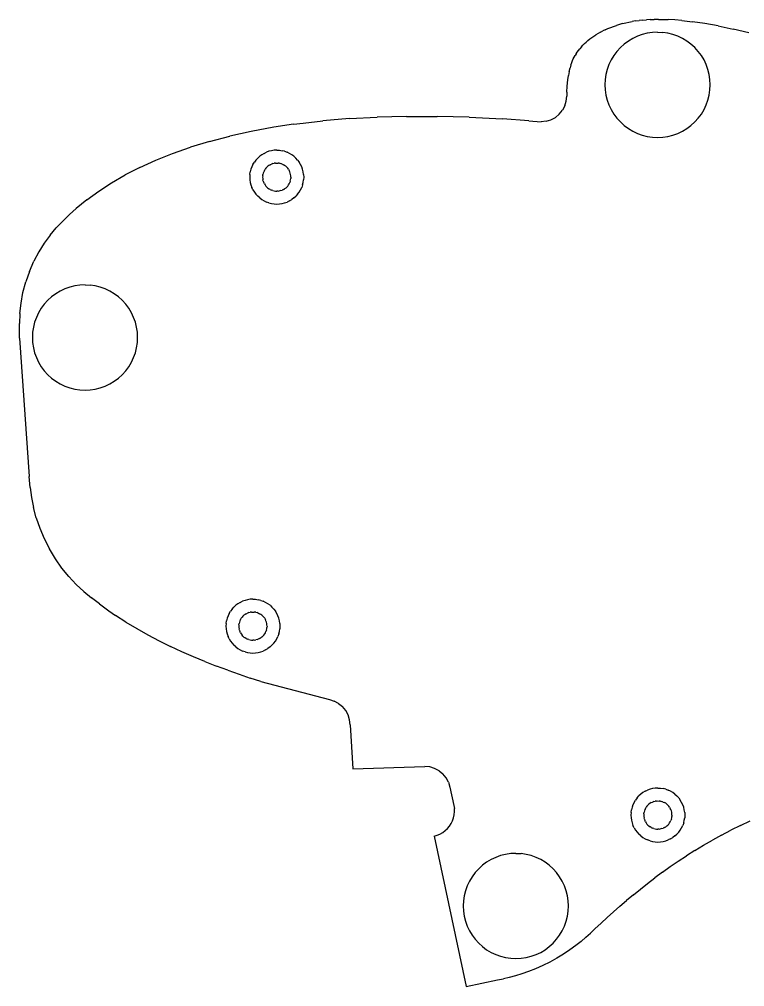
# Model space of a CAD drawing. Extents: x -50 to 64, y -59 to 16.
# Drawn here: x -49.7 to 6.8, y -59.4 to 16 of the extents above; entities that cross this region are included whole.
import ezdxf

# ---------------------------------------------------------------- set-up
doc = ezdxf.new("R2010")
doc.units = 0

msp = doc.modelspace()

# ---------------------------------------------------------------- linework, layer by layer
for p, q in [((-1.709, 15.862), (-1.972, 15.818)), ((-1.709, 15.862), (-1.439, 15.899)), ((-1.158, 15.93, 0), (-1.439, 15.899)), ((-1.158, 15.93, 0), (-0.868, 15.954, 0)), ((-0.566, 15.971, 0), (-0.868, 15.954, 0)), ((-0.566, 15.971, 0), (-0.254, 15.982, 0)), ((0.069, 15.986), (-0.254, 15.982, 0)), ((0.069, 15.986), (0.42, 15.981)), ((0.42, 15.981), (0.835, 15.966)), ((1.346, 15.937), (0.835, 15.966)), ((1.886, 15.903), (1.346, 15.937)), ((1.886, 15.903), (2.736, 15.803)), ((-4.449, 14.985), (-4.261, 15.081)), ((-4.065, 15.173, 0), (-4.261, 15.081)), ((-4.065, 15.173, 0), (-3.86, 15.262)), ((-3.86, 15.262), (-3.646, 15.348)), ((-3.646, 15.348), (-3.425, 15.43)), ((-3.425, 15.43), (-3.196, 15.508)), ((-2.962, 15.581), (-3.196, 15.508)), ((-2.723, 15.649, 0), (-2.962, 15.581)), ((-2.723, 15.649, 0), (-2.478, 15.711)), ((-2.478, 15.711), (-2.228, 15.768, 0)), ((-2.228, 15.768, 0), (-1.972, 15.818)), ((3.687, 15.661), (2.736, 15.803)), ((4.733, 15.471, 0), (3.687, 15.661)), ((4.733, 15.471, 0), (5.907, 15.219, 0)), ((7.122, 14.941), (5.907, 15.219, 0)), ((-5.414, 14.338, 0), (-5.551, 14.217)), ((-5.414, 14.338, 0), (-5.271, 14.455)), ((-5.271, 14.455), (-5.122, 14.568)), ((-5.122, 14.568), (-4.965, 14.678, 0)), ((-4.965, 14.678, 0), (-4.801, 14.784)), ((-4.629, 14.886, 0), (-4.801, 14.784)), ((-4.449, 14.985), (-4.629, 14.886, 0)), ((-1.924, 14.501), (-2.269, 14.294)), ((-1.56, 14.673), (-1.924, 14.501)), ((-1.181, 14.809, 0), (-1.56, 14.673)), ((-0.791, 14.906, 0), (-1.181, 14.809, 0)), ((-0.393, 14.966), (-0.791, 14.906, 0)), ((0.009, 14.985, 0), (-0.393, 14.966)), ((0.009, 14.985, 0), (0.411, 14.966)), ((0.809, 14.906, 0), (0.411, 14.966)), ((1.199, 14.809, 0), (0.809, 14.906, 0)), ((1.578, 14.673), (1.199, 14.809, 0)), ((1.942, 14.501), (1.578, 14.673)), ((2.287, 14.294), (1.942, 14.501)), ((-6.15, 13.56), (-6.043, 13.696)), ((-5.928, 13.831), (-6.043, 13.696)), ((-5.928, 13.831), (-5.808, 13.964, 0)), ((-5.808, 13.964, 0), (-5.682, 14.093)), ((-5.682, 14.093), (-5.551, 14.217)), ((-2.89, 13.784), (-3.16, 13.486)), ((-2.592, 14.055), (-2.89, 13.784)), ((-2.269, 14.294), (-2.592, 14.055)), ((2.61, 14.055), (2.287, 14.294)), ((2.908, 13.784), (2.61, 14.055)), ((3.178, 13.486), (2.908, 13.784)), ((-6.624, 12.77, 0), (-6.563, 12.906)), ((-6.563, 12.906), (-6.498, 13.033)), ((-6.498, 13.033), (-6.425, 13.16)), ((-6.342, 13.291), (-6.425, 13.16)), ((-6.342, 13.291), (-6.251, 13.425)), ((-6.251, 13.425), (-6.15, 13.56)), ((-3.607, 12.818), (-3.779, 12.454, 0)), ((-3.4, 13.163, 0), (-3.607, 12.818)), ((-3.16, 13.486), (-3.4, 13.163, 0)), ((3.418, 13.163, 0), (3.178, 13.486)), ((3.625, 12.818), (3.418, 13.163, 0)), ((3.797, 12.454, 0), (3.625, 12.818)), ((-6.872, 11.93), (-6.809, 12.198, 0)), ((-6.746, 12.425), (-6.809, 12.198, 0)), ((-6.746, 12.425), (-6.684, 12.613, 0)), ((-6.684, 12.613, 0), (-6.624, 12.77, 0)), ((-3.914, 12.075), (-4.012, 11.685, 0)), ((-3.779, 12.454, 0), (-3.914, 12.075)), ((3.933, 12.075), (3.797, 12.454, 0)), ((4.03, 11.685, 0), (3.933, 12.075)), ((-6.988, 11.265), (-6.932, 11.62)), ((-6.872, 11.93), (-6.932, 11.62)), ((-4.012, 11.685, 0), (-4.071, 11.287, 0)), ((4.089, 11.287, 0), (4.03, 11.685, 0)), ((-7.072, 10.318), (-7.042, 10.772)), ((-7.042, 10.772), (-6.988, 11.265)), ((-4.071, 11.287, 0), (-4.091, 10.885)), ((-4.091, 10.885), (-4.071, 10.483, 0)), ((4.109, 10.885), (4.089, 11.287, 0)), ((4.089, 10.483, 0), (4.109, 10.885)), ((-7.106, 9.619, 0), (-7.068, 10.01, 0)), ((-7.072, 10.318), (-7.068, 10.01, 0)), ((-4.071, 10.483, 0), (-4.012, 10.085)), ((-4.012, 10.085), (-3.914, 9.695)), ((3.933, 9.695), (4.03, 10.085)), ((4.03, 10.085), (4.089, 10.483, 0)), ((-7.22, 9.244, 0), (-7.405, 8.899, 0)), ((-7.22, 9.244, 0), (-7.106, 9.619, 0)), ((-3.914, 9.695), (-3.779, 9.316)), ((-3.779, 9.316), (-3.607, 8.953)), ((3.625, 8.953), (3.797, 9.316)), ((3.797, 9.316), (3.933, 9.695)), ((-24, 8.249), (-21.83, 8.365)), ((-19.553, 8.422), (-21.83, 8.365)), ((-19.553, 8.422), (-17.168, 8.419, 0)), ((-14.671, 8.353, 0), (-17.168, 8.419, 0)), ((-14.671, 8.353, 0), (-12.062, 8.222)), ((-8.302, 8.162, 0), (-7.957, 8.347)), ((-7.957, 8.347), (-7.654, 8.595)), ((-7.654, 8.595), (-7.405, 8.899, 0)), ((-3.607, 8.953), (-3.4, 8.607)), ((-3.4, 8.607), (-3.16, 8.284)), ((3.178, 8.284), (3.418, 8.607)), ((3.418, 8.607), (3.625, 8.953)), ((-29.891, 7.58, 0), (-31.655, 7.257)), ((-28.344, 7.808), (-29.891, 7.58, 0)), ((-28.344, 7.808), (-27.587, 7.905)), ((-27.587, 7.905), (-26.065, 8.079, 0)), ((-24, 8.249), (-26.065, 8.079, 0)), ((-10.024, 8.074), (-12.062, 8.222)), ((-10.024, 8.074), (-9.068, 8.01, 0)), ((-8.678, 8.048), (-9.068, 8.01, 0)), ((-8.678, 8.048), (-8.302, 8.162, 0)), ((-3.16, 8.284), (-2.89, 7.986)), ((-2.89, 7.986), (-2.592, 7.716)), ((-2.592, 7.716), (-2.269, 7.476)), ((2.287, 7.476), (2.61, 7.716)), ((2.61, 7.716), (2.908, 7.986)), ((2.908, 7.986), (3.178, 8.284)), ((-34.899, 6.476), (-33.324, 6.888)), ((-31.655, 7.257), (-33.324, 6.888)), ((-2.269, 7.476), (-1.924, 7.269)), ((-1.924, 7.269), (-1.56, 7.097, 0)), ((-1.56, 7.097, 0), (-1.181, 6.962)), ((-1.181, 6.962), (-0.791, 6.864)), ((-0.791, 6.864), (-0.393, 6.805)), ((-0.393, 6.805), (0.009, 6.785)), ((0.009, 6.785), (0.411, 6.805)), ((0.411, 6.805), (0.809, 6.864)), ((0.809, 6.864), (1.199, 6.962)), ((1.199, 6.962), (1.578, 7.097, 0)), ((1.578, 7.097, 0), (1.942, 7.269)), ((1.942, 7.269), (2.287, 7.476)), ((-34.899, 6.476), (-36.383, 6.024, 0)), ((-39.088, 5.007, 0), (-37.779, 5.533)), ((-37.779, 5.533), (-36.383, 6.024, 0)), ((-30.987, 5.312, 0), (-31.14, 5.174)), ((-30.821, 5.435, 0), (-30.987, 5.312, 0)), ((-30.644, 5.541), (-30.821, 5.435, 0)), ((-30.644, 5.541), (-30.458, 5.629)), ((-30.264, 5.699), (-30.458, 5.629)), ((-30.064, 5.749, 0), (-30.264, 5.699)), ((-29.86, 5.779), (-30.064, 5.749, 0)), ((-29.654, 5.789, 0), (-29.86, 5.779)), ((-29.654, 5.789, 0), (-29.448, 5.779)), ((-29.448, 5.779), (-29.244, 5.749, 0)), ((-29.044, 5.699), (-29.244, 5.749, 0)), ((-29.044, 5.699), (-28.85, 5.629)), ((-28.663, 5.541), (-28.85, 5.629)), ((-28.486, 5.435, 0), (-28.663, 5.541)), ((-28.321, 5.312, 0), (-28.486, 5.435, 0)), ((-28.321, 5.312, 0), (-28.168, 5.174)), ((-40.314, 4.447), (-39.088, 5.007, 0)), ((-31.507, 4.678, 0), (-31.595, 4.492)), ((-31.507, 4.678, 0), (-31.401, 4.855)), ((-31.278, 5.021), (-31.401, 4.855)), ((-31.278, 5.021), (-31.14, 5.174)), ((-30.352, 4.538, 0), (-30.432, 4.466)), ((-30.265, 4.603), (-30.352, 4.538, 0)), ((-30.172, 4.658, 0), (-30.265, 4.603)), ((-30.172, 4.658, 0), (-30.075, 4.704)), ((-29.973, 4.741, 0), (-30.075, 4.704)), ((-29.973, 4.741, 0), (-29.868, 4.767)), ((-29.762, 4.783, 0), (-29.868, 4.767)), ((-29.762, 4.783, 0), (-29.654, 4.788)), ((-29.654, 4.788), (-29.546, 4.783, 0)), ((-29.439, 4.767), (-29.546, 4.783, 0)), ((-29.439, 4.767), (-29.334, 4.741, 0)), ((-29.233, 4.704), (-29.334, 4.741, 0)), ((-29.233, 4.704), (-29.135, 4.658, 0)), ((-29.043, 4.603), (-29.135, 4.658, 0)), ((-28.956, 4.538, 0), (-29.043, 4.603)), ((-28.876, 4.466), (-28.956, 4.538, 0)), ((-28.029, 5.021), (-28.168, 5.174)), ((-28.029, 5.021), (-27.907, 4.855)), ((-27.8, 4.678, 0), (-27.907, 4.855)), ((-27.712, 4.492), (-27.8, 4.678, 0)), ((-42.528, 3.239, 0), (-41.46, 3.857, 0)), ((-40.314, 4.447), (-41.46, 3.857, 0)), ((-31.745, 3.894, 0), (-31.755, 3.688, 0)), ((-31.745, 3.894, 0), (-31.715, 4.098, 0)), ((-31.665, 4.298, 0), (-31.715, 4.098, 0)), ((-31.595, 4.492), (-31.665, 4.298, 0)), ((-30.749, 3.796), (-30.754, 3.688, 0)), ((-30.749, 3.796), (-30.733, 3.902, 0)), ((-30.707, 4.007), (-30.733, 3.902, 0)), ((-30.67, 4.109), (-30.707, 4.007)), ((-30.624, 4.206, 0), (-30.67, 4.109)), ((-30.624, 4.206, 0), (-30.569, 4.299, 0)), ((-30.504, 4.386), (-30.569, 4.299, 0)), ((-30.432, 4.466), (-30.504, 4.386)), ((-28.803, 4.386), (-28.876, 4.466)), ((-28.739, 4.299, 0), (-28.803, 4.386)), ((-28.739, 4.299, 0), (-28.683, 4.206, 0)), ((-28.637, 4.109), (-28.683, 4.206, 0)), ((-28.601, 4.007), (-28.637, 4.109)), ((-28.575, 3.902, 0), (-28.601, 4.007)), ((-28.559, 3.796), (-28.575, 3.902, 0)), ((-28.554, 3.688, 0), (-28.559, 3.796)), ((-27.643, 4.298, 0), (-27.712, 4.492)), ((-27.593, 4.098, 0), (-27.643, 4.298, 0)), ((-27.562, 3.894, 0), (-27.593, 4.098, 0)), ((-27.562, 3.894, 0), (-27.552, 3.688, 0)), ((-43.521, 2.595, 0), (-42.528, 3.239, 0)), ((-31.755, 3.688, 0), (-31.745, 3.482, 0)), ((-31.745, 3.482, 0), (-31.715, 3.278, 0)), ((-31.715, 3.278, 0), (-31.665, 3.078)), ((-31.665, 3.078), (-31.595, 2.884, 0)), ((-30.754, 3.688, 0), (-30.749, 3.58, 0)), ((-30.749, 3.58, 0), (-30.733, 3.473)), ((-30.707, 3.368, 0), (-30.733, 3.473)), ((-30.707, 3.368, 0), (-30.67, 3.267, 0)), ((-30.624, 3.169, 0), (-30.67, 3.267, 0)), ((-30.624, 3.169, 0), (-30.569, 3.077, 0)), ((-30.569, 3.077, 0), (-30.504, 2.99, 0)), ((-28.803, 2.99, 0), (-28.739, 3.077, 0)), ((-28.739, 3.077, 0), (-28.683, 3.169, 0)), ((-28.683, 3.169, 0), (-28.637, 3.267, 0)), ((-28.601, 3.368, 0), (-28.637, 3.267, 0)), ((-28.601, 3.368, 0), (-28.575, 3.473)), ((-28.575, 3.473), (-28.559, 3.58, 0)), ((-28.554, 3.688, 0), (-28.559, 3.58, 0)), ((-27.643, 3.078), (-27.712, 2.884, 0)), ((-27.643, 3.078), (-27.593, 3.278, 0)), ((-27.593, 3.278, 0), (-27.562, 3.482, 0)), ((-27.552, 3.688, 0), (-27.562, 3.482, 0)), ((-44.443, 1.926), (-43.521, 2.595, 0)), ((-31.507, 2.697, 0), (-31.595, 2.884, 0)), ((-31.507, 2.697, 0), (-31.401, 2.52)), ((-31.401, 2.52), (-31.278, 2.355, 0)), ((-31.278, 2.355, 0), (-31.14, 2.202)), ((-30.432, 2.91), (-30.504, 2.99, 0)), ((-30.432, 2.91), (-30.352, 2.837, 0)), ((-30.352, 2.837, 0), (-30.265, 2.773, 0)), ((-30.172, 2.717, 0), (-30.265, 2.773, 0)), ((-30.172, 2.717, 0), (-30.075, 2.671, 0)), ((-29.973, 2.635, 0), (-30.075, 2.671, 0)), ((-29.973, 2.635, 0), (-29.868, 2.609, 0)), ((-29.868, 2.609, 0), (-29.762, 2.593, 0)), ((-29.762, 2.593, 0), (-29.654, 2.588, 0)), ((-29.546, 2.593, 0), (-29.654, 2.588, 0)), ((-29.546, 2.593, 0), (-29.439, 2.609, 0)), ((-29.334, 2.635, 0), (-29.439, 2.609, 0)), ((-29.334, 2.635, 0), (-29.233, 2.671, 0)), ((-29.135, 2.717, 0), (-29.233, 2.671, 0)), ((-29.135, 2.717, 0), (-29.043, 2.773, 0)), ((-28.956, 2.837, 0), (-29.043, 2.773, 0)), ((-28.956, 2.837, 0), (-28.876, 2.91)), ((-28.876, 2.91), (-28.803, 2.99, 0)), ((-28.029, 2.355, 0), (-28.168, 2.202)), ((-28.029, 2.355, 0), (-27.907, 2.52)), ((-27.907, 2.52), (-27.8, 2.697, 0)), ((-27.8, 2.697, 0), (-27.712, 2.884, 0)), ((-44.443, 1.926), (-45.292, 1.239, 0)), ((-30.987, 2.063, 0), (-31.14, 2.202)), ((-30.987, 2.063, 0), (-30.821, 1.94)), ((-30.821, 1.94), (-30.644, 1.834, 0)), ((-30.644, 1.834, 0), (-30.458, 1.746, 0)), ((-30.264, 1.677), (-30.458, 1.746, 0)), ((-30.264, 1.677), (-30.064, 1.627, 0)), ((-30.064, 1.627, 0), (-29.86, 1.596)), ((-29.86, 1.596), (-29.654, 1.586)), ((-29.654, 1.586), (-29.448, 1.596)), ((-29.448, 1.596), (-29.244, 1.627, 0)), ((-29.244, 1.627, 0), (-29.044, 1.677)), ((-29.044, 1.677), (-28.85, 1.746, 0)), ((-28.663, 1.834, 0), (-28.85, 1.746, 0)), ((-28.663, 1.834, 0), (-28.486, 1.94)), ((-28.321, 2.063, 0), (-28.486, 1.94)), ((-28.321, 2.063, 0), (-28.168, 2.202)), ((-46.328, 0.264, 0), (-45.804, 0.77)), ((-45.804, 0.77), (-45.292, 1.239, 0)), ((-46.328, 0.264, 0), (-46.828, -0.265, 0)), ((-47.308, -0.834, 0), (-46.828, -0.265, 0)), ((-47.766, -1.455), (-48.195, -2.134, 0)), ((-47.308, -0.834, 0), (-47.766, -1.455)), ((-48.195, -2.134, 0), (-48.586, -2.872, 0)), ((-48.927, -3.658), (-48.586, -2.872, 0)), ((-48.927, -3.658), (-49.208, -4.476)), ((-49.423, -5.305, 0), (-49.208, -4.476)), ((-46.526, -5.194, 0), (-46.871, -5.401, 0)), ((-46.162, -5.022, 0), (-46.526, -5.194, 0)), ((-45.783, -4.887, 0), (-46.162, -5.022, 0)), ((-45.393, -4.789, 0), (-45.783, -4.887, 0)), ((-44.995, -4.73, 0), (-45.393, -4.789, 0)), ((-44.593, -4.71, 0), (-44.995, -4.73, 0)), ((-44.593, -4.71, 0), (-44.191, -4.73, 0)), ((-43.793, -4.789, 0), (-44.191, -4.73, 0)), ((-43.403, -4.887, 0), (-43.793, -4.789, 0)), ((-43.024, -5.022, 0), (-43.403, -4.887, 0)), ((-42.661, -5.194, 0), (-43.024, -5.022, 0)), ((-42.315, -5.401, 0), (-42.661, -5.194, 0)), ((-49.573, -6.128, 0), (-49.423, -5.305, 0)), ((-47.492, -5.911, 0), (-47.763, -6.209, 0)), ((-47.194, -5.641, 0), (-47.492, -5.911, 0)), ((-46.871, -5.401, 0), (-47.194, -5.641, 0)), ((-41.992, -5.641, 0), (-42.315, -5.401, 0)), ((-41.694, -5.911, 0), (-41.992, -5.641, 0)), ((-41.424, -6.209, 0), (-41.694, -5.911, 0)), ((-49.665, -6.937, 0), (-49.573, -6.128, 0)), ((-48.002, -6.532, 0), (-48.209, -6.877, 0)), ((-47.763, -6.209, 0), (-48.002, -6.532, 0)), ((-41.184, -6.532, 0), (-41.424, -6.209, 0)), ((-40.977, -6.877, 0), (-41.184, -6.532, 0)), ((-49.665, -6.937, 0), (-49.706, -7.715, 0)), ((-48.381, -7.241, 0), (-48.517, -7.62, 0)), ((-48.209, -6.877, 0), (-48.381, -7.241, 0)), ((-40.805, -7.241, 0), (-40.977, -6.877, 0)), ((-40.67, -7.62, 0), (-40.805, -7.241, 0)), ((-49.693, -8.853, 0), (-49.706, -7.715, 0)), ((-48.615, -8.01, 0), (-48.674, -8.408, 0)), ((-48.517, -7.62, 0), (-48.615, -8.01, 0)), ((-40.572, -8.01, 0), (-40.67, -7.62, 0)), ((-40.513, -8.408, 0), (-40.572, -8.01, 0)), ((-49.693, -8.853, 0), (-48.954, -19.633, 0)), ((-48.674, -8.408, 0), (-48.693, -8.81, 0)), ((-48.693, -8.81, 0), (-48.674, -9.212, 0)), ((-40.493, -8.81, 0), (-40.513, -8.408, 0)), ((-40.513, -9.212, 0), (-40.493, -8.81, 0)), ((-48.674, -9.212, 0), (-48.615, -9.61, 0)), ((-48.615, -9.61, 0), (-48.517, -10, 0)), ((-40.67, -10, 0), (-40.572, -9.61, 0)), ((-40.572, -9.61, 0), (-40.513, -9.212, 0)), ((-48.517, -10, 0), (-48.381, -10.379, 0)), ((-48.381, -10.379, 0), (-48.209, -10.743, 0)), ((-40.977, -10.743, 0), (-40.805, -10.379, 0)), ((-40.805, -10.379, 0), (-40.67, -10, 0)), ((-48.209, -10.743, 0), (-48.002, -11.088, 0)), ((-48.002, -11.088, 0), (-47.763, -11.411, 0)), ((-41.424, -11.411, 0), (-41.184, -11.088, 0)), ((-41.184, -11.088, 0), (-40.977, -10.743, 0)), ((-47.763, -11.411, 0), (-47.492, -11.709, 0)), ((-47.492, -11.709, 0), (-47.194, -11.979, 0)), ((-47.194, -11.979, 0), (-46.871, -12.219, 0)), ((-42.315, -12.219, 0), (-41.992, -11.979, 0)), ((-41.992, -11.979, 0), (-41.694, -11.709, 0)), ((-41.694, -11.709, 0), (-41.424, -11.411, 0)), ((-46.871, -12.219, 0), (-46.526, -12.426, 0)), ((-46.526, -12.426, 0), (-46.162, -12.598, 0)), ((-46.162, -12.598, 0), (-45.783, -12.734, 0)), ((-45.783, -12.734, 0), (-45.393, -12.831, 0)), ((-43.793, -12.831, 0), (-43.403, -12.734, 0)), ((-43.403, -12.734, 0), (-43.024, -12.598, 0)), ((-43.024, -12.598, 0), (-42.661, -12.426, 0)), ((-42.661, -12.426, 0), (-42.315, -12.219, 0)), ((-45.393, -12.831, 0), (-44.995, -12.89, 0)), ((-44.995, -12.89, 0), (-44.593, -12.91, 0)), ((-44.593, -12.91, 0), (-44.191, -12.89, 0)), ((-44.191, -12.89, 0), (-43.793, -12.831, 0)), ((-48.868, -20.499, 0), (-48.954, -19.633, 0)), ((-48.868, -20.499, 0), (-48.757, -21.27, 0)), ((-48.757, -21.27, 0), (-48.602, -22.055, 0)), ((-48.393, -22.856, 0), (-48.602, -22.055, 0)), ((-48.393, -22.856, 0), (-48.12, -23.67, 0)), ((-48.12, -23.67, 0), (-47.78, -24.488, 0)), ((-47.78, -24.488, 0), (-47.371, -25.294, 0)), ((-46.903, -26.066, 0), (-47.371, -25.294, 0)), ((-46.388, -26.787, 0), (-46.903, -26.066, 0)), ((-45.84, -27.449, 0), (-46.388, -26.787, 0)), ((-45.84, -27.449, 0), (-45.271, -28.049, 0)), ((-44.687, -28.595, 0), (-45.271, -28.049, 0)), ((-44.687, -28.595, 0), (-44.088, -29.099, 0)), ((-43.472, -29.575, 0), (-44.088, -29.099, 0)), ((-32.503, -29.454, 0), (-32.317, -29.366, 0)), ((-32.123, -29.297, 0), (-32.317, -29.366, 0)), ((-31.923, -29.247, 0), (-32.123, -29.297, 0)), ((-31.719, -29.216, 0), (-31.923, -29.247, 0)), ((-31.513, -29.206, 0), (-31.719, -29.216, 0)), ((-31.513, -29.206, 0), (-31.307, -29.216, 0)), ((-31.307, -29.216, 0), (-31.103, -29.247, 0)), ((-30.903, -29.297, 0), (-31.103, -29.247, 0)), ((-30.903, -29.297, 0), (-30.709, -29.366, 0)), ((-30.522, -29.454, 0), (-30.709, -29.366, 0)), ((-43.472, -29.575, 0), (-42.73, -30.116, 0)), ((-42.73, -30.116, 0), (-42.229, -30.479, 0)), ((-33.366, -30.317), (-33.26, -30.14)), ((-33.137, -29.975, 0), (-33.26, -30.14)), ((-33.137, -29.975, 0), (-32.999, -29.822, 0)), ((-32.846, -29.683, 0), (-32.999, -29.822, 0)), ((-32.68, -29.56, 0), (-32.846, -29.683, 0)), ((-32.503, -29.454, 0), (-32.68, -29.56, 0)), ((-30.345, -29.56, 0), (-30.522, -29.454, 0)), ((-30.18, -29.683, 0), (-30.345, -29.56, 0)), ((-30.18, -29.683, 0), (-30.027, -29.822, 0)), ((-29.888, -29.975, 0), (-30.027, -29.822, 0)), ((-29.888, -29.975, 0), (-29.765, -30.14)), ((-29.659, -30.317), (-29.765, -30.14)), ((-41.416, -30.995, 0), (-42.229, -30.479, 0)), ((-33.604, -31.102, 0), (-33.574, -30.898, 0)), ((-33.524, -30.698, 0), (-33.574, -30.898, 0)), ((-33.454, -30.504, 0), (-33.524, -30.698, 0)), ((-33.366, -30.317), (-33.454, -30.504, 0)), ((-32.529, -30.887, 0), (-32.566, -30.988, 0)), ((-32.483, -30.789, 0), (-32.529, -30.887, 0)), ((-32.483, -30.789, 0), (-32.428, -30.697, 0)), ((-32.363, -30.61, 0), (-32.428, -30.697, 0)), ((-32.291, -30.53, 0), (-32.363, -30.61, 0)), ((-32.211, -30.457, 0), (-32.291, -30.53, 0)), ((-32.124, -30.393, 0), (-32.211, -30.457, 0)), ((-32.031, -30.337), (-32.124, -30.393, 0)), ((-32.031, -30.337), (-31.934, -30.291, 0)), ((-31.832, -30.255, 0), (-31.934, -30.291, 0)), ((-31.832, -30.255, 0), (-31.727, -30.229, 0)), ((-31.621, -30.213, 0), (-31.727, -30.229, 0)), ((-31.621, -30.213, 0), (-31.513, -30.208, 0)), ((-31.513, -30.208, 0), (-31.405, -30.213, 0)), ((-31.298, -30.229, 0), (-31.405, -30.213, 0)), ((-31.298, -30.229, 0), (-31.193, -30.255, 0)), ((-31.092, -30.291, 0), (-31.193, -30.255, 0)), ((-31.092, -30.291, 0), (-30.994, -30.337)), ((-30.901, -30.393, 0), (-30.994, -30.337)), ((-30.815, -30.457, 0), (-30.901, -30.393, 0)), ((-30.735, -30.53, 0), (-30.815, -30.457, 0)), ((-30.662, -30.61, 0), (-30.735, -30.53, 0)), ((-30.598, -30.697, 0), (-30.662, -30.61, 0)), ((-30.598, -30.697, 0), (-30.542, -30.789, 0)), ((-30.496, -30.887, 0), (-30.542, -30.789, 0)), ((-30.46, -30.988, 0), (-30.496, -30.887, 0)), ((-29.571, -30.504, 0), (-29.659, -30.317)), ((-29.502, -30.698, 0), (-29.571, -30.504, 0)), ((-29.452, -30.898, 0), (-29.502, -30.698, 0)), ((-29.421, -31.102, 0), (-29.452, -30.898, 0)), ((-41.416, -30.995, 0), (-40.563, -31.503, 0)), ((-40.563, -31.503, 0), (-39.695, -31.988, 0)), ((-33.604, -31.102, 0), (-33.614, -31.308)), ((-33.614, -31.308), (-33.604, -31.514, 0)), ((-33.604, -31.514, 0), (-33.574, -31.718, 0)), ((-32.608, -31.2, 0), (-32.613, -31.308, 0)), ((-32.613, -31.308, 0), (-32.608, -31.416, 0)), ((-32.608, -31.2, 0), (-32.592, -31.093, 0)), ((-32.608, -31.416, 0), (-32.592, -31.522, 0)), ((-32.566, -30.988, 0), (-32.592, -31.093, 0)), ((-32.566, -31.627, 0), (-32.592, -31.522, 0)), ((-32.566, -31.627, 0), (-32.529, -31.729, 0)), ((-30.46, -31.627, 0), (-30.496, -31.729, 0)), ((-30.434, -31.093, 0), (-30.46, -30.988, 0)), ((-30.46, -31.627, 0), (-30.434, -31.522, 0)), ((-30.418, -31.2, 0), (-30.434, -31.093, 0)), ((-30.434, -31.522, 0), (-30.418, -31.416, 0)), ((-30.413, -31.308, 0), (-30.418, -31.2, 0)), ((-30.413, -31.308, 0), (-30.418, -31.416, 0)), ((-29.452, -31.718, 0), (-29.421, -31.514, 0)), ((-29.421, -31.102, 0), (-29.411, -31.308)), ((-29.411, -31.308), (-29.421, -31.514, 0)), ((-39.695, -31.988, 0), (-38.817, -32.449, 0)), ((-33.574, -31.718, 0), (-33.524, -31.918, 0)), ((-33.524, -31.918, 0), (-33.454, -32.112)), ((-33.366, -32.298, 0), (-33.454, -32.112)), ((-33.366, -32.298, 0), (-33.26, -32.475, 0)), ((-32.483, -31.826), (-32.529, -31.729, 0)), ((-32.483, -31.826), (-32.428, -31.919, 0)), ((-32.428, -31.919, 0), (-32.363, -32.006, 0)), ((-32.291, -32.086, 0), (-32.363, -32.006, 0)), ((-32.291, -32.086, 0), (-32.211, -32.158, 0)), ((-32.211, -32.158, 0), (-32.124, -32.223, 0)), ((-32.031, -32.278, 0), (-32.124, -32.223, 0)), ((-32.031, -32.278, 0), (-31.934, -32.324, 0)), ((-31.832, -32.361, 0), (-31.934, -32.324, 0)), ((-31.832, -32.361, 0), (-31.727, -32.387, 0)), ((-31.727, -32.387, 0), (-31.621, -32.403, 0)), ((-31.621, -32.403, 0), (-31.513, -32.408)), ((-31.405, -32.403, 0), (-31.513, -32.408)), ((-31.405, -32.403, 0), (-31.298, -32.387, 0)), ((-31.193, -32.361, 0), (-31.298, -32.387, 0)), ((-31.193, -32.361, 0), (-31.092, -32.324, 0)), ((-30.994, -32.278, 0), (-31.092, -32.324, 0)), ((-30.994, -32.278, 0), (-30.901, -32.223, 0)), ((-30.815, -32.158, 0), (-30.901, -32.223, 0)), ((-30.815, -32.158, 0), (-30.735, -32.086, 0)), ((-30.735, -32.086, 0), (-30.662, -32.006, 0)), ((-30.662, -32.006, 0), (-30.598, -31.919, 0)), ((-30.598, -31.919, 0), (-30.542, -31.826)), ((-30.542, -31.826), (-30.496, -31.729, 0)), ((-29.765, -32.475, 0), (-29.659, -32.298, 0)), ((-29.659, -32.298, 0), (-29.571, -32.112)), ((-29.502, -31.918, 0), (-29.571, -32.112)), ((-29.502, -31.918, 0), (-29.452, -31.718, 0)), ((-38.817, -32.449, 0), (-37.93, -32.887, 0)), ((-37.038, -33.303, 0), (-37.93, -32.887, 0)), ((-33.26, -32.475, 0), (-33.137, -32.641, 0)), ((-33.137, -32.641, 0), (-32.999, -32.794, 0)), ((-32.846, -32.932, 0), (-32.999, -32.794, 0)), ((-32.846, -32.932, 0), (-32.68, -33.055, 0)), ((-32.68, -33.055, 0), (-32.503, -33.161, 0)), ((-32.503, -33.161, 0), (-32.317, -33.249, 0)), ((-30.522, -33.161, 0), (-30.709, -33.249, 0)), ((-30.522, -33.161, 0), (-30.345, -33.055, 0)), ((-30.18, -32.932, 0), (-30.345, -33.055, 0)), ((-30.18, -32.932, 0), (-30.027, -32.794, 0)), ((-29.888, -32.641, 0), (-30.027, -32.794, 0)), ((-29.888, -32.641, 0), (-29.765, -32.475, 0)), ((-36.143, -33.696, 0), (-37.038, -33.303, 0)), ((-35.248, -34.069, 0), (-36.143, -33.696, 0)), ((-32.123, -33.319, 0), (-32.317, -33.249, 0)), ((-32.123, -33.319, 0), (-31.923, -33.369, 0)), ((-31.923, -33.369, 0), (-31.719, -33.399, 0)), ((-31.719, -33.399, 0), (-31.513, -33.409, 0)), ((-31.513, -33.409, 0), (-31.307, -33.399, 0)), ((-31.307, -33.399, 0), (-31.103, -33.369, 0)), ((-31.103, -33.369, 0), (-30.903, -33.319, 0)), ((-30.903, -33.319, 0), (-30.709, -33.249, 0)), ((-35.248, -34.069, 0), (-34.355, -34.42, 0)), ((-33.469, -34.75, 0), (-34.355, -34.42, 0)), ((-33.469, -34.75, 0), (-32.591, -35.061, 0)), ((-32.591, -35.061, 0), (-31.724, -35.352, 0)), ((-30.905, -35.614, 0), (-31.724, -35.352, 0)), ((-30.905, -35.614, 0), (-25.56, -37.035, 0)), ((-25.56, -37.035, 0), (-25.185, -37.149, 0)), ((-24.839, -37.334, 0), (-25.185, -37.149, 0)), ((-24.839, -37.334, 0), (-24.536, -37.583, 0)), ((-24.287, -37.886, 0), (-24.536, -37.583, 0)), ((-24.103, -38.232, 0), (-24.287, -37.886, 0)), ((-23.989, -38.607, 0), (-24.103, -38.232, 0)), ((-23.95, -38.997), (-23.989, -38.607, 0)), ((-23.95, -38.997), (-23.724, -42.435, 0)), ((-23.724, -42.435, 0), (-18.126, -42.238, 0)), ((-17.736, -42.276, 0), (-18.126, -42.238, 0)), ((-17.361, -42.39, 0), (-17.736, -42.276, 0)), ((-17.015, -42.575), (-17.361, -42.39, 0)), ((-17.015, -42.575), (-16.712, -42.824, 0)), ((-16.463, -43.127), (-16.712, -42.824, 0)), ((-16.278, -43.472, 0), (-16.463, -43.127)), ((-16.278, -43.472, 0), (-16.164, -43.848, 0)), ((-16.164, -43.848, 0), (-15.859, -45.282, 0)), ((-1.304, -44.408, 0), (-1.456, -44.546, 0)), ((-1.138, -44.285, 0), (-1.304, -44.408, 0)), ((-0.961, -44.179, 0), (-1.138, -44.285, 0)), ((-0.961, -44.179, 0), (-0.775, -44.091, 0)), ((-0.58, -44.021, 0), (-0.775, -44.091, 0)), ((-0.38, -43.971, 0), (-0.58, -44.021, 0)), ((-0.176, -43.941, 0), (-0.38, -43.971, 0)), ((0.03, -43.931, 0), (-0.176, -43.941, 0)), ((0.03, -43.931, 0), (0.236, -43.941, 0)), ((0.236, -43.941, 0), (0.44, -43.971, 0)), ((0.64, -44.021, 0), (0.44, -43.971, 0)), ((0.64, -44.021, 0), (0.834, -44.091, 0)), ((1.02, -44.179, 0), (0.834, -44.091, 0)), ((1.197, -44.285, 0), (1.02, -44.179, 0)), ((1.363, -44.408, 0), (1.197, -44.285, 0)), ((1.363, -44.408, 0), (1.515, -44.546, 0)), ((-1.912, -45.228, 0), (-1.981, -45.422, 0)), ((-1.824, -45.041, 0), (-1.912, -45.228, 0)), ((-1.824, -45.041, 0), (-1.718, -44.865, 0)), ((-1.595, -44.699, 0), (-1.718, -44.865, 0)), ((-1.595, -44.699, 0), (-1.456, -44.546, 0)), ((-0.668, -45.182, 0), (-0.748, -45.254, 0)), ((-0.582, -45.117, 0), (-0.668, -45.182, 0)), ((-0.489, -45.062, 0), (-0.582, -45.117, 0)), ((-0.489, -45.062, 0), (-0.391, -45.016, 0)), ((-0.29, -44.979, 0), (-0.391, -45.016, 0)), ((-0.29, -44.979, 0), (-0.185, -44.953, 0)), ((-0.078, -44.937, 0), (-0.185, -44.953, 0)), ((-0.078, -44.937, 0), (0.03, -44.932, 0)), ((0.03, -44.932, 0), (0.137, -44.937, 0)), ((0.244, -44.953, 0), (0.137, -44.937, 0)), ((0.244, -44.953, 0), (0.349, -44.979, 0)), ((0.451, -45.016, 0), (0.349, -44.979, 0)), ((0.451, -45.016, 0), (0.548, -45.062, 0)), ((0.641, -45.117, 0), (0.548, -45.062, 0)), ((0.728, -45.182, 0), (0.641, -45.117, 0)), ((0.808, -45.254, 0), (0.728, -45.182, 0)), ((1.654, -44.699, 0), (1.515, -44.546, 0)), ((1.654, -44.699, 0), (1.777, -44.865, 0)), ((1.883, -45.041, 0), (1.777, -44.865, 0)), ((1.971, -45.228, 0), (1.883, -45.041, 0)), ((2.04, -45.422, 0), (1.971, -45.228, 0)), ((-15.859, -45.282, 0), (-15.824, -45.521)), ((-15.839, -46.003, 0), (-15.817, -45.762, 0)), ((-15.817, -45.762, 0), (-15.824, -45.521)), ((-2.062, -45.826, 0), (-2.072, -46.032, 0)), ((-2.062, -45.826, 0), (-2.031, -45.622, 0)), ((-1.981, -45.422, 0), (-2.031, -45.622, 0)), ((-1.065, -45.924, 0), (-1.071, -46.032, 0)), ((-1.065, -45.924, 0), (-1.05, -45.817, 0)), ((-1.023, -45.713, 0), (-1.05, -45.817, 0)), ((-0.987, -45.611, 0), (-1.023, -45.713, 0)), ((-0.941, -45.513, 0), (-0.987, -45.611, 0)), ((-0.941, -45.513, 0), (-0.885, -45.421, 0)), ((-0.821, -45.334, 0), (-0.885, -45.421, 0)), ((-0.748, -45.254, 0), (-0.821, -45.334, 0)), ((0.88, -45.334, 0), (0.808, -45.254, 0)), ((0.944, -45.421, 0), (0.88, -45.334, 0)), ((0.944, -45.421, 0), (1, -45.513, 0)), ((1.046, -45.611, 0), (1, -45.513, 0)), ((1.082, -45.713, 0), (1.046, -45.611, 0)), ((1.109, -45.817, 0), (1.082, -45.713, 0)), ((1.124, -45.924, 0), (1.109, -45.817, 0)), ((1.13, -46.032, 0), (1.124, -45.924, 0)), ((2.091, -45.622, 0), (2.04, -45.422, 0)), ((2.121, -45.826, 0), (2.091, -45.622, 0)), ((2.121, -45.826, 0), (2.131, -46.032, 0)), ((-16.206, -46.891, 0), (-16.075, -46.687, 0)), ((-16.075, -46.687, 0), (-15.969, -46.469, 0)), ((-15.969, -46.469, 0), (-15.89, -46.24, 0)), ((-15.89, -46.24, 0), (-15.839, -46.003, 0)), ((-2.072, -46.032, 0), (-2.062, -46.238, 0)), ((-2.062, -46.238, 0), (-2.031, -46.442, 0)), ((-2.031, -46.442, 0), (-1.981, -46.642, 0)), ((-1.981, -46.642, 0), (-1.912, -46.836, 0)), ((-1.071, -46.032, 0), (-1.065, -46.14, 0)), ((-1.065, -46.14, 0), (-1.05, -46.247, 0)), ((-1.023, -46.351, 0), (-1.05, -46.247, 0)), ((-1.023, -46.351, 0), (-0.987, -46.453, 0)), ((-0.941, -46.551, 0), (-0.987, -46.453, 0)), ((-0.941, -46.551, 0), (-0.885, -46.643, 0)), ((-0.885, -46.643, 0), (-0.821, -46.73, 0)), ((-0.748, -46.81, 0), (-0.821, -46.73, 0)), ((0.808, -46.81, 0), (0.88, -46.73, 0)), ((0.88, -46.73, 0), (0.944, -46.643, 0)), ((0.944, -46.643, 0), (1, -46.551, 0)), ((1, -46.551, 0), (1.046, -46.453, 0)), ((1.082, -46.351, 0), (1.046, -46.453, 0)), ((1.082, -46.351, 0), (1.109, -46.247, 0)), ((1.109, -46.247, 0), (1.124, -46.14, 0)), ((1.13, -46.032, 0), (1.124, -46.14, 0)), ((2.04, -46.642, 0), (1.971, -46.836, 0)), ((2.04, -46.642, 0), (2.091, -46.442, 0)), ((2.091, -46.442, 0), (2.121, -46.238, 0)), ((2.131, -46.032, 0), (2.121, -46.238, 0)), ((6.456, -46.845, 0), (7.208, -46.493, 0)), ((-16.941, -47.508), (-16.731, -47.388, 0)), ((-16.731, -47.388, 0), (-16.537, -47.244, 0)), ((-16.537, -47.244, 0), (-16.361, -47.077, 0)), ((-16.361, -47.077, 0), (-16.206, -46.891, 0)), ((-1.824, -47.023, 0), (-1.912, -46.836, 0)), ((-1.824, -47.023, 0), (-1.718, -47.2, 0)), ((-1.718, -47.2, 0), (-1.595, -47.365, 0)), ((-1.595, -47.365, 0), (-1.456, -47.518, 0)), ((-0.748, -46.81, 0), (-0.668, -46.882, 0)), ((-0.668, -46.882, 0), (-0.582, -46.947, 0)), ((-0.489, -47.002, 0), (-0.582, -46.947, 0)), ((-0.489, -47.002, 0), (-0.391, -47.048, 0)), ((-0.29, -47.085, 0), (-0.391, -47.048, 0)), ((-0.29, -47.085, 0), (-0.185, -47.111, 0)), ((-0.185, -47.111, 0), (-0.078, -47.127, 0)), ((-0.078, -47.127, 0), (0.03, -47.132, 0)), ((0.137, -47.127, 0), (0.03, -47.132, 0)), ((0.137, -47.127, 0), (0.244, -47.111, 0)), ((0.349, -47.085, 0), (0.244, -47.111, 0)), ((0.349, -47.085, 0), (0.451, -47.048, 0)), ((0.548, -47.002, 0), (0.451, -47.048, 0)), ((0.548, -47.002, 0), (0.641, -46.947, 0)), ((0.728, -46.882, 0), (0.641, -46.947, 0)), ((0.728, -46.882, 0), (0.808, -46.81, 0)), ((1.654, -47.365, 0), (1.515, -47.518, 0)), ((1.654, -47.365, 0), (1.777, -47.2, 0)), ((1.777, -47.2, 0), (1.883, -47.023, 0)), ((1.883, -47.023, 0), (1.971, -46.836, 0)), ((4.993, -47.588, 0), (5.717, -47.21, 0)), ((6.456, -46.845, 0), (5.717, -47.21, 0)), ((-17.397, -47.668), (-17.164, -47.602)), ((-17.397, -47.668), (-14.902, -59.406, 0)), ((-17.164, -47.602), (-16.941, -47.508)), ((-1.304, -47.656, 0), (-1.456, -47.518, 0)), ((-1.304, -47.656, 0), (-1.138, -47.779, 0)), ((-1.138, -47.779, 0), (-0.961, -47.885, 0)), ((-0.961, -47.885, 0), (-0.775, -47.973, 0)), ((-0.58, -48.043, 0), (-0.775, -47.973, 0)), ((-0.58, -48.043, 0), (-0.38, -48.093, 0)), ((-0.38, -48.093, 0), (-0.176, -48.123)), ((-0.176, -48.123), (0.03, -48.133, 0)), ((0.03, -48.133, 0), (0.236, -48.123)), ((0.236, -48.123), (0.44, -48.093, 0)), ((0.44, -48.093, 0), (0.64, -48.043, 0)), ((0.64, -48.043, 0), (0.834, -47.973, 0)), ((1.02, -47.885, 0), (0.834, -47.973, 0)), ((1.02, -47.885, 0), (1.197, -47.779, 0)), ((1.363, -47.656, 0), (1.197, -47.779, 0)), ((1.363, -47.656, 0), (1.515, -47.518, 0)), ((3.592, -48.377, 0), (4.284, -47.978, 0)), ((4.993, -47.588, 0), (4.284, -47.978, 0)), ((2.916, -48.786), (2.258, -49.202, 0)), ((2.916, -48.786), (3.592, -48.377, 0)), ((-13.307, -49.707, 0), (-13.63, -49.947, 0)), ((-12.962, -49.5, 0), (-13.307, -49.707, 0)), ((-12.598, -49.328, 0), (-12.962, -49.5, 0)), ((-12.219, -49.193), (-12.598, -49.328, 0)), ((-11.829, -49.095, 0), (-12.219, -49.193)), ((-11.431, -49.036, 0), (-11.829, -49.095, 0)), ((-11.029, -49.016, 0), (-11.431, -49.036, 0)), ((-11.029, -49.016, 0), (-10.627, -49.036, 0)), ((-10.229, -49.095, 0), (-10.627, -49.036, 0)), ((-9.839, -49.193), (-10.229, -49.095, 0)), ((-9.46, -49.328, 0), (-9.839, -49.193)), ((-9.096, -49.5, 0), (-9.46, -49.328, 0)), ((-8.751, -49.707, 0), (-9.096, -49.5, 0)), ((-8.428, -49.947, 0), (-8.751, -49.707, 0)), ((0.994, -50.053, 0), (1.617, -49.625)), ((1.617, -49.625), (2.258, -49.202, 0)), ((-13.928, -50.217, 0), (-14.198, -50.515, 0)), ((-13.63, -49.947, 0), (-13.928, -50.217, 0)), ((-8.13, -50.217, 0), (-8.428, -49.947, 0)), ((-7.859, -50.515, 0), (-8.13, -50.217, 0)), ((0.387, -50.486, 0), (-0.202, -50.923, 0)), ((0.387, -50.486, 0), (0.994, -50.053, 0)), ((-14.645, -51.183, 0), (-14.817, -51.547, 0)), ((-14.438, -50.838), (-14.645, -51.183, 0)), ((-14.198, -50.515, 0), (-14.438, -50.838)), ((-7.62, -50.838), (-7.859, -50.515, 0)), ((-7.413, -51.183, 0), (-7.62, -50.838)), ((-7.241, -51.547, 0), (-7.413, -51.183, 0)), ((-0.776, -51.363, 0), (-0.202, -50.923, 0)), ((-14.952, -51.926, 0), (-15.05, -52.316, 0)), ((-14.817, -51.547, 0), (-14.952, -51.926, 0)), ((-7.105, -51.926, 0), (-7.241, -51.547, 0)), ((-7.008, -52.316, 0), (-7.105, -51.926, 0)), ((-1.876, -52.248, 0), (-1.333, -51.805, 0)), ((-1.333, -51.805, 0), (-0.776, -51.363, 0)), ((-15.109, -52.714, 0), (-15.129, -53.116, 0)), ((-15.05, -52.316, 0), (-15.109, -52.714, 0)), ((-6.949, -52.714, 0), (-7.008, -52.316, 0)), ((-6.929, -53.116, 0), (-6.949, -52.714, 0)), ((-2.92, -53.138, 0), (-2.405, -52.693, 0)), ((-1.876, -52.248, 0), (-2.405, -52.693, 0)), ((-15.129, -53.116, 0), (-15.109, -53.518, 0)), ((-15.109, -53.518, 0), (-15.05, -53.916, 0)), ((-7.008, -53.916, 0), (-6.949, -53.518, 0)), ((-6.949, -53.518, 0), (-6.929, -53.116, 0)), ((-2.92, -53.138, 0), (-3.423, -53.582, 0)), ((-15.05, -53.916, 0), (-14.952, -54.306, 0)), ((-7.105, -54.306, 0), (-7.008, -53.916, 0)), ((-4.397, -54.469, 0), (-3.915, -54.026, 0)), ((-3.915, -54.026, 0), (-3.423, -53.582, 0)), ((-14.952, -54.306, 0), (-14.817, -54.685, 0)), ((-14.817, -54.685, 0), (-14.645, -55.049, 0)), ((-7.413, -55.049, 0), (-7.241, -54.685, 0)), ((-7.241, -54.685, 0), (-7.105, -54.306, 0)), ((-5.213, -55.228, 0), (-4.87, -54.91)), ((-4.87, -54.91), (-4.397, -54.469, 0)), ((-14.645, -55.049, 0), (-14.438, -55.394, 0)), ((-14.438, -55.394, 0), (-14.198, -55.717, 0)), ((-14.198, -55.717, 0), (-13.928, -56.015, 0)), ((-8.13, -56.015, 0), (-7.859, -55.717, 0)), ((-7.859, -55.717, 0), (-7.62, -55.394, 0)), ((-7.62, -55.394, 0), (-7.413, -55.049, 0)), ((-5.571, -55.549, 0), (-5.955, -55.874, 0)), ((-5.571, -55.549, 0), (-5.213, -55.228, 0)), ((-13.928, -56.015, 0), (-13.63, -56.286, 0)), ((-13.63, -56.286, 0), (-13.307, -56.525, 0)), ((-13.307, -56.525, 0), (-12.962, -56.732)), ((-9.096, -56.732), (-8.751, -56.525, 0)), ((-8.751, -56.525, 0), (-8.428, -56.286, 0)), ((-8.428, -56.286, 0), (-8.13, -56.015, 0)), ((-6.821, -56.535), (-7.309, -56.863, 0)), ((-6.369, -56.203), (-6.821, -56.535)), ((-5.955, -55.874, 0), (-6.369, -56.203)), ((-12.962, -56.732), (-12.598, -56.904, 0)), ((-12.598, -56.904, 0), (-12.219, -57.04, 0)), ((-12.219, -57.04, 0), (-11.829, -57.137, 0)), ((-11.829, -57.137, 0), (-11.431, -57.196, 0)), ((-11.431, -57.196, 0), (-11.029, -57.216)), ((-11.029, -57.216), (-10.627, -57.196, 0)), ((-10.627, -57.196, 0), (-10.229, -57.137, 0)), ((-10.229, -57.137, 0), (-9.839, -57.04, 0)), ((-9.839, -57.04, 0), (-9.46, -56.904, 0)), ((-9.46, -56.904, 0), (-9.096, -56.732)), ((-7.832, -57.184, 0), (-8.38, -57.487, 0)), ((-7.309, -56.863, 0), (-7.832, -57.184, 0)), ((-9.499, -58.011, 0), (-10.044, -58.223, 0)), ((-8.941, -57.765, 0), (-9.499, -58.011, 0)), ((-8.38, -57.487, 0), (-8.941, -57.765, 0)), ((-12.457, -58.886, 0), (-12.007, -58.788, 0)), ((-11.547, -58.68, 0), (-12.007, -58.788, 0)), ((-11.068, -58.554, 0), (-11.547, -58.68, 0)), ((-10.568, -58.403, 0), (-11.068, -58.554, 0)), ((-10.044, -58.223, 0), (-10.568, -58.403, 0)), ((-14.902, -59.406, 0), (-12.457, -58.886, 0))]:
    msp.add_line(p, q)

doc.saveas('drawing.dxf')
